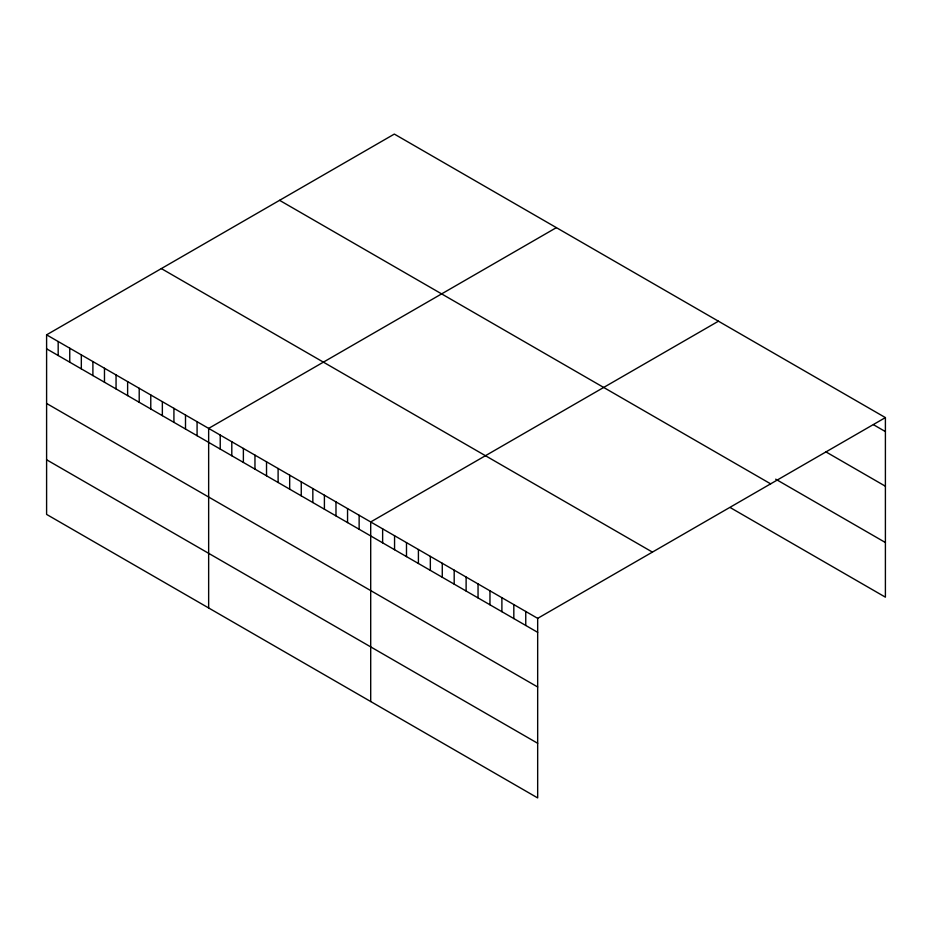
<?xml version="1.0" encoding="UTF-8"?>
<svg xmlns="http://www.w3.org/2000/svg" width="932" height="932" viewBox="0 0 932 932"><rect width="100%" height="100%" fill="white"/><g stroke="black" fill="none" stroke-linecap="round" stroke-linejoin="round"><path stroke-width="1.4" d="M46.6 334.833L537.671 618.359L537.671 797.92L46.6 514.406L46.6 334.833L394.329 134.08L885.4 417.594L885.4 597.167L730.362 507.649M556.381 227.641L208.651 428.394L208.651 607.967M718.432 321.202L370.703 521.955L370.703 701.528M537.671 618.359L885.4 417.594M873.47 424.701L885.4 431.586M825.775 451.799L885.4 486.224M775.68 479.176L885.4 542.517M279.577 200.333L770.648 483.848M161.352 268.591L652.423 552.105M46.6 348.824L537.671 632.339M46.6 403.463L537.671 686.989M46.6 459.767L537.671 743.282M525.753 611.474L525.753 625.454M513.823 604.588L513.823 618.568M501.894 597.703L501.894 611.683M489.964 590.818L489.964 604.798M478.046 583.933L478.046 597.913M466.117 577.048L466.117 591.028M454.187 570.163L454.187 584.143M442.269 563.278L442.269 577.258M430.339 556.381L430.339 570.372M418.41 549.496L418.41 563.487M406.492 542.61L406.492 556.602M394.562 535.725L394.562 549.717M382.633 528.84L382.633 542.832M359.135 515.279L359.135 529.26M347.554 508.592L347.554 522.584M335.986 501.905L335.986 515.897M324.406 495.23L324.406 509.21M312.837 488.543L312.837 502.534M301.257 481.856L301.257 495.847M289.677 475.18L289.677 489.16M278.109 468.493L278.109 482.485M266.529 461.818L266.529 475.798M254.96 455.131L254.96 469.122M243.38 448.443L243.38 462.435M231.8 441.768L231.8 455.748M220.232 435.081L220.232 449.073M197.083 421.718L197.083 435.698M185.503 415.031L185.503 429.023M173.923 408.344L173.923 422.336M162.354 401.669L162.354 415.649M150.774 394.982L150.774 408.973M139.206 388.295L139.206 402.286M127.626 381.619L127.626 395.599M116.057 374.932L116.057 388.924M104.477 368.257L104.477 382.237M92.897 361.569L92.897 375.561M81.329 354.882L81.329 368.874M69.749 348.207L69.749 362.187M58.18 341.52L58.18 355.511"/></g></svg>
